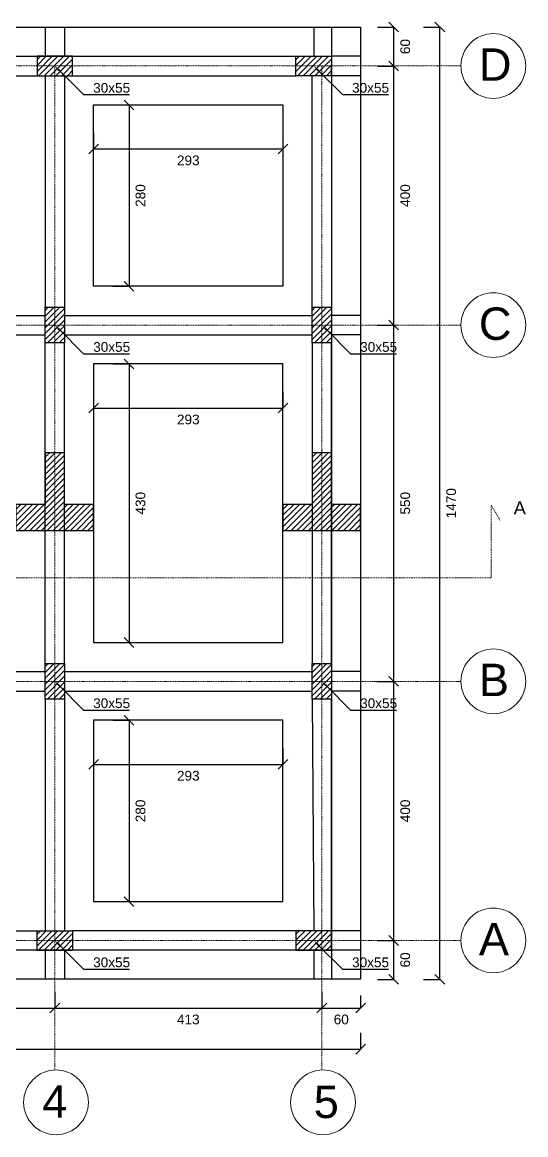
# Model space of a CAD drawing. Header units: millimetres. Extents: x -455371 to 117772, y -78417 to 116564.
# Drawn here: x -90260 to -82481, y 43073 to 60247 of the extents above; entities that cross this region are included whole.
import ezdxf
from ezdxf import colors
from ezdxf.entities.mleader import LeaderData, LeaderLine
from ezdxf.math import Vec2, Vec3

# ---------------------------------------------------------------- set-up
doc = ezdxf.new("R2010")
doc.units = ezdxf.units.MM
doc.linetypes.add('TRATTOPUNTO', pattern=[25.4, 12.7, -6.35, 0, -6.35])
doc.layers.get('0').update_dxf_attribs({"color": 255})
for name, color, linetype, lineweight in [('Cls', 7, 'Continuous', 25), ('fili fissi', 210, 'Continuous', 18), ('fili fissi tratteggiati', 210, 'TRATTOPUNTO', 18), ('quote', 5, 'Continuous', 15), ('Scritte', 7, 'Continuous', 15)]:
    doc.layers.add(name, color=color, linetype=linetype, lineweight=lineweight)
doc.layers.add('RETINI', color=253, linetype='Continuous')
doc.styles.get("Standard").update_dxf_attribs({"font": 'arial.ttf'})
doc.dimstyles.new('scala1 a 100', dxfattribs={"dimtxt": 150, "dimasz": 150, "dimexe": 0.18, "dimexo": 250, "dimgap": 100, "dimtad": 2, "dimdec": 0, "dimlfac": 0.1, "dimzin": 0, "dimdsep": 46, "dimtxsty": 'Standard', "dimblk": 'OBLIQUE', "dimcen": -100, "dimadec": 0, "dimazin": 0, "dimtfac": 1, "dimtdec": 0, "dimtofl": 0, "dimtmove": 0, "dimatfit": 3, "dimfxl": 250, "dimfxlon": 1, "dimtolj": 1, "dimtzin": 0, "dimarcsym": 0})

# ---------------------------------------------------------------- blocks, each defined once
blk = doc.blocks.new('_Oblique')
at = {"color": 0, "linetype": 'ByBlock', "lineweight": -2}
blk.add_line((-0.5, -0.5), (0.5, 0.5), dxfattribs=at)
blk = doc.blocks.new('*D21')
at = {"layer": 'Defpoints', "color": 0, "transparency": 16777216}
for p in [(-95257, 46072), (-89757, 46072), (-89757, 45029)]:
    blk.add_point(p, dxfattribs=at)
at = {"layer": 'quote', "color": 0, "lineweight": -2, "transparency": 16777216}
for p, q in [((-95257, 45279), (-95257, 45029)), ((-89757, 45279), (-89757, 45029)), ((-95257, 45029), (-89757, 45029))]:
    blk.add_line(p, q, dxfattribs=at)
at = {"layer": 'quote', "color": 0, "lineweight": -2, "transparency": 16777216, "xscale": 150, "yscale": 150, "zscale": 150, "rotation": 180}
blk.add_blockref('_Oblique', (-95257, 45029), dxfattribs=at)
at = {"layer": 'quote', "color": 0, "lineweight": -2, "transparency": 16777216, "xscale": 150, "yscale": 150, "zscale": 150}
blk.add_blockref('_Oblique', (-89757, 45029), dxfattribs=at)
at = {"layer": 'quote', "color": 0, "transparency": 16777216, "insert": (-92507, 44853), "char_height": 150, "attachment_point": 5}
blk.add_mtext('\\A1;550', dxfattribs=at)
blk = doc.blocks.new('*D22')
at = {"layer": 'Defpoints', "color": 0, "transparency": 16777216}
for p in [(-89757, 46072), (-85632, 46072), (-85632, 45029)]:
    blk.add_point(p, dxfattribs=at)
at = {"layer": 'quote', "color": 0, "lineweight": -2, "transparency": 16777216}
for p, q in [((-89757, 45279), (-89757, 45029)), ((-85632, 45279), (-85632, 45029)), ((-89757, 45029), (-85632, 45029))]:
    blk.add_line(p, q, dxfattribs=at)
at = {"layer": 'quote', "color": 0, "lineweight": -2, "transparency": 16777216, "xscale": 150, "yscale": 150, "zscale": 150, "rotation": 180}
blk.add_blockref('_Oblique', (-89757, 45029), dxfattribs=at)
at = {"layer": 'quote', "color": 0, "lineweight": -2, "transparency": 16777216, "xscale": 150, "yscale": 150, "zscale": 150}
blk.add_blockref('_Oblique', (-85632, 45029), dxfattribs=at)
at = {"layer": 'quote', "color": 0, "transparency": 16777216, "insert": (-87695, 44852), "char_height": 150, "attachment_point": 5}
blk.add_mtext('\\A1;413', dxfattribs=at)
blk = doc.blocks.new('*D23')
at = {"layer": 'Defpoints', "color": 0, "transparency": 16777216}
for p in [(-85632, 50072), (-84520, 50072), (-85632, 46072)]:
    blk.add_point(p, dxfattribs=at)
at = {"layer": 'quote', "color": 0, "lineweight": -2, "transparency": 16777216}
for p, q in [((-84770, 50072), (-84520, 50072)), ((-84520, 46072), (-84520, 50072)), ((-84770, 46072), (-84520, 46072))]:
    blk.add_line(p, q, dxfattribs=at)
at = {"layer": 'quote', "color": 0, "lineweight": -2, "transparency": 16777216, "xscale": 150, "yscale": 150, "zscale": 150}
for p, rotation in [((-84520, 50072), 90), ((-84520, 46072), 270)]:
    blk.add_blockref('_Oblique', p, dxfattribs=dict(at, rotation=rotation))
at = {"layer": 'quote', "color": 0, "transparency": 16777216, "insert": (-84343, 48072), "char_height": 150, "attachment_point": 5, "rotation": 90}
blk.add_mtext('\\A1;400', dxfattribs=at)
blk = doc.blocks.new('*D24')
at = {"layer": 'Defpoints', "color": 0, "transparency": 16777216}
for p in [(-85632, 55572), (-84520, 55572), (-85632, 50072)]:
    blk.add_point(p, dxfattribs=at)
at = {"layer": 'quote', "color": 0, "lineweight": -2, "transparency": 16777216}
for p, q in [((-84770, 55572), (-84520, 55572)), ((-84520, 50072), (-84520, 55572)), ((-84770, 50072), (-84520, 50072))]:
    blk.add_line(p, q, dxfattribs=at)
at = {"layer": 'quote', "color": 0, "lineweight": -2, "transparency": 16777216, "xscale": 150, "yscale": 150, "zscale": 150}
for p, rotation in [((-84520, 55572), 90), ((-84520, 50072), 270)]:
    blk.add_blockref('_Oblique', p, dxfattribs=dict(at, rotation=rotation))
at = {"layer": 'quote', "color": 0, "transparency": 16777216, "insert": (-84343, 52822), "char_height": 150, "attachment_point": 5, "rotation": 90}
blk.add_mtext('\\A1;550', dxfattribs=at)
blk = doc.blocks.new('*D25')
at = {"layer": 'Defpoints', "color": 0, "transparency": 16777216}
for p in [(-85632, 59572), (-84520, 59572), (-85632, 55572)]:
    blk.add_point(p, dxfattribs=at)
at = {"layer": 'quote', "color": 0, "lineweight": -2, "transparency": 16777216}
for p, q in [((-84770, 59572), (-84520, 59572)), ((-84520, 55572), (-84520, 59572)), ((-84770, 55572), (-84520, 55572))]:
    blk.add_line(p, q, dxfattribs=at)
at = {"layer": 'quote', "color": 0, "lineweight": -2, "transparency": 16777216, "xscale": 150, "yscale": 150, "zscale": 150}
for p, rotation in [((-84520, 59572), 90), ((-84520, 55572), 270)]:
    blk.add_blockref('_Oblique', p, dxfattribs=dict(at, rotation=rotation))
at = {"layer": 'quote', "color": 0, "transparency": 16777216, "insert": (-84343, 57572), "char_height": 150, "attachment_point": 5, "rotation": 90}
blk.add_mtext('\\A1;400', dxfattribs=at)
blk = doc.blocks.new('*D26')
at = {"layer": 'Defpoints', "color": 0, "transparency": 16777216}
for p in [(-85032, 60172), (-84520, 60172), (-85632, 59572)]:
    blk.add_point(p, dxfattribs=at)
at = {"layer": 'quote', "color": 0, "lineweight": -2, "transparency": 16777216}
for p, q in [((-84770, 60172), (-84520, 60172)), ((-84520, 59572), (-84520, 60172)), ((-84770, 59572), (-84520, 59572))]:
    blk.add_line(p, q, dxfattribs=at)
at = {"layer": 'quote', "color": 0, "lineweight": -2, "transparency": 16777216, "xscale": 150, "yscale": 150, "zscale": 150}
for p, rotation in [((-84520, 60172), 90), ((-84520, 59572), 270)]:
    blk.add_blockref('_Oblique', p, dxfattribs=dict(at, rotation=rotation))
at = {"layer": 'quote', "color": 0, "transparency": 16777216, "insert": (-84343, 59872), "char_height": 150, "attachment_point": 5, "rotation": 90}
blk.add_mtext('\\A1;60', dxfattribs=at)
blk = doc.blocks.new('*D27')
at = {"layer": 'Defpoints', "color": 0, "transparency": 16777216}
for p in [(-85032, 46072), (-84520, 46072), (-85032, 45472)]:
    blk.add_point(p, dxfattribs=at)
at = {"layer": 'quote', "color": 0, "lineweight": -2, "transparency": 16777216}
for p, q in [((-84770, 46072), (-84519, 46072)), ((-84520, 45472), (-84520, 46072)), ((-84770, 45472), (-84519, 45472))]:
    blk.add_line(p, q, dxfattribs=at)
at = {"layer": 'quote', "color": 0, "lineweight": -2, "transparency": 16777216, "xscale": 150, "yscale": 150, "zscale": 150}
for p, rotation in [((-84520, 46072), 90), ((-84520, 45472), 270)]:
    blk.add_blockref('_Oblique', p, dxfattribs=dict(at, rotation=rotation))
at = {"layer": 'quote', "color": 0, "transparency": 16777216, "insert": (-84343, 45772), "char_height": 150, "attachment_point": 5, "rotation": 90}
blk.add_mtext('\\A1;60', dxfattribs=at)
blk = doc.blocks.new('*D28')
at = {"layer": 'Defpoints', "color": 0, "transparency": 16777216}
for p in [(-85032, 45472), (-85632, 45029), (-85032, 45029)]:
    blk.add_point(p, dxfattribs=at)
at = {"layer": 'quote', "color": 0, "lineweight": -2, "transparency": 16777216}
for p, q in [((-85032, 45222), (-85032, 45028)), ((-85632, 45029), (-85632, 45028)), ((-85632, 45029), (-85032, 45029))]:
    blk.add_line(p, q, dxfattribs=at)
at = {"layer": 'quote', "color": 0, "lineweight": -2, "transparency": 16777216, "xscale": 150, "yscale": 150, "zscale": 150, "rotation": 180}
blk.add_blockref('_Oblique', (-85632, 45029), dxfattribs=at)
at = {"layer": 'quote', "color": 0, "lineweight": -2, "transparency": 16777216, "xscale": 150, "yscale": 150, "zscale": 150}
blk.add_blockref('_Oblique', (-85032, 45029), dxfattribs=at)
at = {"layer": 'quote', "color": 0, "transparency": 16777216, "insert": (-85332, 44852), "char_height": 150, "attachment_point": 5}
blk.add_mtext('\\A1;60', dxfattribs=at)
blk = doc.blocks.new('*D30')
at = {"layer": 'Defpoints', "color": 0, "transparency": 16777216}
for p in [(-103982, 45472), (-85032, 45472), (-85032, 44394)]:
    blk.add_point(p, dxfattribs=at)
at = {"layer": 'quote', "color": 0, "lineweight": -2, "transparency": 16777216}
for p, q in [((-103982, 44644), (-103982, 44393)), ((-85032, 44644), (-85032, 44393)), ((-103982, 44394), (-85032, 44394))]:
    blk.add_line(p, q, dxfattribs=at)
at = {"layer": 'quote', "color": 0, "lineweight": -2, "transparency": 16777216, "xscale": 150, "yscale": 150, "zscale": 150, "rotation": 180}
blk.add_blockref('_Oblique', (-103982, 44394), dxfattribs=at)
at = {"layer": 'quote', "color": 0, "lineweight": -2, "transparency": 16777216, "xscale": 150, "yscale": 150, "zscale": 150}
blk.add_blockref('_Oblique', (-85032, 44394), dxfattribs=at)
at = {"layer": 'quote', "color": 0, "transparency": 16777216, "insert": (-94507, 44217), "char_height": 150, "attachment_point": 5}
blk.add_mtext('\\A1;1895', dxfattribs=at)
blk = doc.blocks.new('*D31')
at = {"layer": 'Defpoints', "color": 0, "transparency": 16777216}
for p in [(-85032, 60172), (-83809, 60172), (-85032, 45472)]:
    blk.add_point(p, dxfattribs=at)
at = {"layer": 'quote', "color": 0, "lineweight": -2, "transparency": 16777216}
for p, q in [((-84059, 60172), (-83809, 60172)), ((-83809, 45472), (-83809, 60172)), ((-84059, 45472), (-83809, 45472))]:
    blk.add_line(p, q, dxfattribs=at)
at = {"layer": 'quote', "color": 0, "lineweight": -2, "transparency": 16777216, "xscale": 150, "yscale": 150, "zscale": 150}
for p, rotation in [((-83809, 60172), 90), ((-83809, 45472), 270)]:
    blk.add_blockref('_Oblique', p, dxfattribs=dict(at, rotation=rotation))
at = {"layer": 'quote', "color": 0, "transparency": 16777216, "insert": (-83633, 52822), "char_height": 150, "attachment_point": 5, "rotation": 90}
blk.add_mtext('\\A1;1470', dxfattribs=at)
blk = doc.blocks.new('*D37')
at = {"layer": 'Defpoints', "color": 0, "transparency": 16777216}
for p in [(-89157, 58972), (-89157, 56172), (-88609, 56172)]:
    blk.add_point(p, dxfattribs=at)
at = {"layer": 'quote', "color": 0, "lineweight": -2, "transparency": 16777216}
for p, q in [((-88859, 58972), (-88609, 58972)), ((-88609, 58972), (-88609, 56172)), ((-88859, 56172), (-88609, 56172))]:
    blk.add_line(p, q, dxfattribs=at)
at = {"layer": 'quote', "color": 0, "lineweight": -2, "transparency": 16777216, "xscale": 150, "yscale": 150, "zscale": 150}
for p, rotation in [((-88609, 58972), 90), ((-88609, 56172), 270)]:
    blk.add_blockref('_Oblique', p, dxfattribs=dict(at, rotation=rotation))
at = {"layer": 'quote', "color": 0, "transparency": 16777216, "insert": (-88433, 57572), "char_height": 150, "attachment_point": 5, "rotation": 90}
blk.add_mtext('\\A1;280', dxfattribs=at)
blk = doc.blocks.new('*D41')
at = {"layer": 'Defpoints', "color": 0, "transparency": 16777216}
for p in [(-89157, 54972), (-89157, 50672), (-88609, 50672)]:
    blk.add_point(p, dxfattribs=at)
at = {"layer": 'quote', "color": 0, "lineweight": -2, "transparency": 16777216}
for p, q in [((-88859, 54972), (-88609, 54972)), ((-88609, 54972), (-88609, 50672)), ((-88859, 50672), (-88609, 50672))]:
    blk.add_line(p, q, dxfattribs=at)
at = {"layer": 'quote', "color": 0, "lineweight": -2, "transparency": 16777216, "xscale": 150, "yscale": 150, "zscale": 150}
for p, rotation in [((-88609, 54972), 90), ((-88609, 50672), 270)]:
    blk.add_blockref('_Oblique', p, dxfattribs=dict(at, rotation=rotation))
at = {"layer": 'quote', "color": 0, "transparency": 16777216, "insert": (-88433, 52822), "char_height": 150, "attachment_point": 5, "rotation": 90}
blk.add_mtext('\\A1;430', dxfattribs=at)
blk = doc.blocks.new('*D45')
at = {"layer": 'Defpoints', "color": 0, "transparency": 16777216}
for p in [(-89157, 49472), (-89157, 46672), (-88609, 46672)]:
    blk.add_point(p, dxfattribs=at)
at = {"layer": 'quote', "color": 0, "lineweight": -2, "transparency": 16777216}
for p, q in [((-88859, 49472), (-88609, 49472)), ((-88609, 49472), (-88609, 46672)), ((-88859, 46672), (-88609, 46672))]:
    blk.add_line(p, q, dxfattribs=at)
at = {"layer": 'quote', "color": 0, "lineweight": -2, "transparency": 16777216, "xscale": 150, "yscale": 150, "zscale": 150}
for p, rotation in [((-88609, 49472), 90), ((-88609, 46672), 270)]:
    blk.add_blockref('_Oblique', p, dxfattribs=dict(at, rotation=rotation))
at = {"layer": 'quote', "color": 0, "transparency": 16777216, "insert": (-88433, 48072), "char_height": 150, "attachment_point": 5, "rotation": 90}
blk.add_mtext('\\A1;280', dxfattribs=at)
blk = doc.blocks.new('*D47')
at = {"layer": 'Defpoints', "color": 0, "transparency": 16777216}
for p in [(-89157, 58972), (-86232, 58972), (-86232, 58291)]:
    blk.add_point(p, dxfattribs=at)
at = {"layer": 'quote', "color": 0, "lineweight": -2, "transparency": 16777216}
for p, q in [((-89157, 58541), (-89157, 58290)), ((-86232, 58541), (-86232, 58290)), ((-89157, 58291), (-86232, 58291))]:
    blk.add_line(p, q, dxfattribs=at)
at = {"layer": 'quote', "color": 0, "lineweight": -2, "transparency": 16777216, "xscale": 150, "yscale": 150, "zscale": 150, "rotation": 180}
blk.add_blockref('_Oblique', (-89157, 58291), dxfattribs=at)
at = {"layer": 'quote', "color": 0, "lineweight": -2, "transparency": 16777216, "xscale": 150, "yscale": 150, "zscale": 150}
blk.add_blockref('_Oblique', (-86232, 58291), dxfattribs=at)
at = {"layer": 'quote', "color": 0, "transparency": 16777216, "insert": (-87695, 58114), "char_height": 150, "attachment_point": 5}
blk.add_mtext('\\A1;293', dxfattribs=at)
blk = doc.blocks.new('*D51')
at = {"layer": 'Defpoints', "color": 0, "transparency": 16777216}
for p in [(-89157, 54972), (-86232, 54972), (-86232, 54291)]:
    blk.add_point(p, dxfattribs=at)
at = {"layer": 'quote', "color": 0, "lineweight": -2, "transparency": 16777216}
for p, q in [((-89157, 54541), (-89157, 54290)), ((-86232, 54541), (-86232, 54290)), ((-89157, 54291), (-86232, 54291))]:
    blk.add_line(p, q, dxfattribs=at)
at = {"layer": 'quote', "color": 0, "lineweight": -2, "transparency": 16777216, "xscale": 150, "yscale": 150, "zscale": 150, "rotation": 180}
blk.add_blockref('_Oblique', (-89157, 54291), dxfattribs=at)
at = {"layer": 'quote', "color": 0, "lineweight": -2, "transparency": 16777216, "xscale": 150, "yscale": 150, "zscale": 150}
blk.add_blockref('_Oblique', (-86232, 54291), dxfattribs=at)
at = {"layer": 'quote', "color": 0, "transparency": 16777216, "insert": (-87695, 54114), "char_height": 150, "attachment_point": 5}
blk.add_mtext('\\A1;293', dxfattribs=at)
blk = doc.blocks.new('*D55')
at = {"layer": 'Defpoints', "color": 0, "transparency": 16777216}
for p in [(-89157, 49472), (-86232, 49472), (-86232, 48791)]:
    blk.add_point(p, dxfattribs=at)
at = {"layer": 'quote', "color": 0, "lineweight": -2, "transparency": 16777216}
for p, q in [((-89157, 49041), (-89157, 48790)), ((-86232, 49041), (-86232, 48790)), ((-89157, 48791), (-86232, 48791))]:
    blk.add_line(p, q, dxfattribs=at)
at = {"layer": 'quote', "color": 0, "lineweight": -2, "transparency": 16777216, "xscale": 150, "yscale": 150, "zscale": 150, "rotation": 180}
blk.add_blockref('_Oblique', (-89157, 48791), dxfattribs=at)
at = {"layer": 'quote', "color": 0, "lineweight": -2, "transparency": 16777216, "xscale": 150, "yscale": 150, "zscale": 150}
blk.add_blockref('_Oblique', (-86232, 48791), dxfattribs=at)
at = {"layer": 'quote', "color": 0, "transparency": 16777216, "insert": (-87695, 48614), "char_height": 150, "attachment_point": 5}
blk.add_mtext('\\A1;293', dxfattribs=at)

msp = doc.modelspace()

# ---------------------------------------------------------------- hatches: boundary and pattern name
at = {"layer": 'RETINI'}
h = msp.add_hatch(dxfattribs=at)
h.set_pattern_fill('ANSI31', color=256, scale=20)
h.set_pattern_definition([(45, (13500, 13500), (-44.90128, 44.90128), [])])
h.paths.add_polyline_path([(-89882.1, 59722.5), (-90032.1, 59722.5), (-90032.1, 59422.5), (-89882.1, 59422.5)])
h.paths.add_polyline_path([(-89482.1, 59722.5), (-89882.1, 59722.5), (-89882.1, 59422.5), (-89482.1, 59422.5)])
h = msp.add_hatch(dxfattribs=at)
h.set_pattern_fill('ANSI31', color=256, scale=20)
h.set_pattern_definition([(45, (17500, 13500), (-44.90128, 44.90128), [])])
h.paths.add_polyline_path([(-85882.1, 59722.5), (-86032.1, 59722.5), (-86032.1, 59422.5), (-85882.1, 59422.5)])
h.paths.add_polyline_path([(-85482.1, 59722.5), (-85882.1, 59722.5), (-85882.1, 59422.5), (-85482.1, 59422.5)])
h = msp.add_hatch(dxfattribs=at)
h.set_pattern_fill('ANSI31', color=256, scale=20)
h.set_pattern_definition([(45, (13625, 5500), (-44.90128, 44.90128), [])])
h.paths.add_polyline_path([(-89607.1, 55572.5), (-89757.1, 55572.5), (-89757.1, 55297.5), (-89607.1, 55297.5)])
h.paths.add_polyline_path([(-89757.1, 55572.5), (-89757.1, 55847.5), (-89907.1, 55847.5), (-89907.1, 55297.5), (-89757.1, 55297.5)])
h.paths.add_polyline_path([(-89607.1, 55847.5), (-89757.1, 55847.5), (-89757.1, 55572.5), (-89607.1, 55572.5)])
h = msp.add_hatch(dxfattribs=at)
h.set_pattern_fill('ANSI31', color=256, scale=20)
h.set_pattern_definition([(45, (17750, 5500), (-44.90128, 44.90128), [])])
h.paths.add_polyline_path([(-85482.1, 55572.5), (-85632.1, 55572.5), (-85632.1, 55297.5), (-85482.1, 55297.5)])
h.paths.add_polyline_path([(-85632.1, 55572.5), (-85632.1, 55847.5), (-85782.1, 55847.5), (-85782.1, 55297.5), (-85632.1, 55297.5)])
h.paths.add_polyline_path([(-85482.1, 55847.5), (-85632.1, 55847.5), (-85632.1, 55572.5), (-85482.1, 55572.5)])
h = msp.add_hatch(dxfattribs=at)
h.set_pattern_fill('ANSI31', color=256, scale=20)
h.set_pattern_definition([(45, (16316.36, 7e-11), (-44.90128, 44.90128), [])])
h.paths.add_polyline_path([(-89907.1, 52801.4), (-90357.1, 52801.4), (-90357.1, 52401.4), (-89157.1, 52401.4), (-89157.1, 52801.4), (-89607.1, 52801.4), (-89607.1, 53601.4), (-89907.1, 53601.4)])
h = msp.add_hatch(dxfattribs=at)
h.set_pattern_fill('ANSI31', color=256, scale=20)
h.set_pattern_definition([(45, (20441.36, 0), (-44.90128, 44.90128), [])])
h.paths.add_polyline_path([(-85782.1, 52801.4), (-86232.1, 52801.4), (-86232.1, 52401.4), (-85032.1, 52401.4), (-85032.1, 52801.4), (-85482.1, 52801.4), (-85482.1, 53601.4), (-85782.1, 53601.4)])
h = msp.add_hatch(dxfattribs=at)
h.set_pattern_fill('ANSI31', color=256, scale=20)
h.set_pattern_definition([(45, (13625, 0), (-44.90128, 44.90128), [])])
h.paths.add_polyline_path([(-89607.1, 50072.5), (-89757.1, 50072.5), (-89757.1, 49797.5), (-89607.1, 49797.5)])
h.paths.add_polyline_path([(-89757.1, 50072.5), (-89757.1, 50347.5), (-89907.1, 50347.5), (-89907.1, 49797.5), (-89757.1, 49797.5)])
h.paths.add_polyline_path([(-89607.1, 50347.5), (-89757.1, 50347.5), (-89757.1, 50072.5), (-89607.1, 50072.5)])
h = msp.add_hatch(dxfattribs=at)
h.set_pattern_fill('ANSI31', color=256, scale=20)
h.set_pattern_definition([(45, (17750, 0), (-44.90128, 44.90128), [])])
h.paths.add_polyline_path([(-85482.1, 50072.5), (-85632.1, 50072.5), (-85632.1, 49797.5), (-85482.1, 49797.5)])
h.paths.add_polyline_path([(-85632.1, 50072.5), (-85632.1, 50347.5), (-85782.1, 50347.5), (-85782.1, 49797.5), (-85632.1, 49797.5)])
h.paths.add_polyline_path([(-85482.1, 50347.5), (-85632.1, 50347.5), (-85632.1, 50072.5), (-85482.1, 50072.5)])
h = msp.add_hatch(dxfattribs=at)
h.set_pattern_fill('ANSI31', color=256, scale=20)
h.set_pattern_definition([(45, (13500, 0), (-44.90128, 44.90128), [])])
h.paths.add_polyline_path([(-89882.1, 46222.5), (-90032.1, 46222.5), (-90032.1, 45922.5), (-89882.1, 45922.5)])
h.paths.add_polyline_path([(-89482.1, 46222.5), (-89882.1, 46222.5), (-89882.1, 45922.5), (-89482.1, 45922.5)])
h = msp.add_hatch(dxfattribs=at)
h.set_pattern_fill('ANSI31', color=256, scale=20)
h.set_pattern_definition([(45, (17500, 0), (-44.90128, 44.90128), [])])
h.paths.add_polyline_path([(-85882.1, 46222.5), (-86032.1, 46222.5), (-86032.1, 45922.5), (-85882.1, 45922.5)])
h.paths.add_polyline_path([(-85482.1, 46222.5), (-85882.1, 46222.5), (-85882.1, 45922.5), (-85482.1, 45922.5)])

# ---------------------------------------------------------------- linework, layer by layer
at = {"layer": 'Cls'}
for points in [[(-103982.1, 60172.5), (-85032.1, 60172.5), (-85032.1, 45472.5), (-103982.1, 45472.5)], [(-103532.1, 59722.5), (-85482.1, 59722.5), (-85482.1, 45922.5), (-103532.1, 45922.5)], [(-89482.1, 59422.5), (-89482.1, 59722.5), (-90032.1, 59722.5), (-90032.1, 59422.5)], [(-89157.1, 58972.5), (-86232.1, 58972.5), (-86232.1, 56172.5), (-89157.1, 56172.5)], [(-89157.1, 50672.5), (-86232.1, 50672.5), (-86232.1, 54972.5), (-89157.1, 54972.5)], [(-89157.1, 46672.5), (-86232.1, 46672.5), (-86232.1, 49472.5), (-89157.1, 49472.5)], [(-89482.1, 46222.5), (-89482.1, 45922.5), (-90032.1, 45922.5), (-90032.1, 46222.5)]]:
    msp.add_lwpolyline(points, close=True, dxfattribs=at)
for points in [[(-89907.1, 60172.5), (-89907.1, 59722.5)], [(-89607.1, 60172.5), (-89607.1, 59722.5)], [(-85755, 60172.5), (-85755, 59722.5)], [(-85482.1, 60172.5), (-85482.1, 59722.5)], [(-94982.1, 59722.5), (-90032.1, 59722.5)], [(-90032.1, 59722.5), (-89482.1, 59722.5)], [(-89482.1, 59722.5), (-86032.1, 59722.5)], [(-86032.1, 59722.5), (-85482.1, 59722.5)], [(-85482.1, 59422.5), (-86032.1, 59422.5), (-86032.1, 59722.5), (-85482.1, 59722.5), (-85482.1, 59422.5), (-85482.1, 59572.5)], [(-85032.1, 59722.5), (-85482.1, 59722.5)], [(-94982.1, 59422.5), (-90032.1, 59422.5)], [(-89907.1, 59422.5), (-89907.1, 55847.5)], [(-89607.1, 59422.5), (-89607.1, 55847.5)], [(-89482.1, 59422.5), (-86032.1, 59422.5)], [(-85782.1, 55847.5), (-85782.1, 59422.5)], [(-85482.1, 59422.5), (-85482.1, 55847.5)], [(-85032.1, 59422.5), (-85482.1, 59422.5)], [(-89907.1, 55297.5), (-89907.1, 55847.5), (-89607.1, 55847.5), (-89607.1, 55297.5), (-89907.1, 55297.5)], [(-85782.1, 55297.5), (-85782.1, 55847.5), (-85482.1, 55847.5), (-85482.1, 55297.5), (-85782.1, 55297.5)], [(-95107.1, 55722.5), (-89907.1, 55722.5)], [(-89607.1, 55722.5), (-85782.1, 55722.5)], [(-85032.1, 55722.5), (-85482.1, 55722.5)], [(-95107.1, 55422.5), (-89907.1, 55422.5)], [(-89607.1, 55422.5), (-85782.1, 55422.5)], [(-85032.1, 55422.5), (-85482.1, 55422.5)], [(-89907.1, 50347.5), (-89907.1, 55297.5)], [(-89607.1, 50347.5), (-89607.1, 55297.5)], [(-85782.1, 55297.5), (-85782.1, 50347.5)], [(-85482.1, 50347.5), (-85482.1, 55297.5)], [(-90357.1, 52401.4), (-89157.1, 52401.4), (-89157.1, 52801.4), (-89607.1, 52801.4), (-89607.1, 53601.4), (-89907.1, 53601.4), (-89907.1, 52801.4), (-90357.1, 52801.4), (-90357.1, 52401.4)], [(-86232.1, 52401.4), (-85032.1, 52401.4), (-85032.1, 52801.4), (-85482.1, 52801.4), (-85482.1, 53601.4), (-85782.1, 53601.4), (-85782.1, 52801.4), (-86232.1, 52801.4), (-86232.1, 52401.4)], [(-89907.1, 49797.5), (-89907.1, 50347.5), (-89607.1, 50347.5), (-89607.1, 49797.5), (-89907.1, 49797.5)], [(-85782.1, 49797.5), (-85782.1, 50347.5), (-85482.1, 50347.5), (-85482.1, 49797.5), (-85782.1, 49797.5)], [(-95107.1, 50222.5), (-89907.1, 50222.5)], [(-89607.1, 50222.5), (-85782.1, 50222.5)], [(-85032.1, 50222.5), (-85482.1, 50222.5)], [(-95107.1, 49922.5), (-89907.1, 49922.5)], [(-89607.1, 49922.5), (-85782.1, 49922.5)], [(-85032.1, 49922.5), (-85482.1, 49922.5)], [(-89907.1, 49797.5), (-89907.1, 46222.5)], [(-89607.1, 49797.5), (-89607.1, 46222.5)], [(-85782.1, 49797.5), (-85757.1, 46222.5)], [(-85482.1, 46222.5), (-85482.1, 49797.5)], [(-94982.1, 46222.5), (-90032.1, 46222.5)], [(-86032.1, 46222.5), (-89482.1, 46222.5)], [(-85482.1, 46222.5), (-86032.1, 46222.5), (-86032.1, 45922.5), (-85482.1, 45922.5), (-85482.1, 46222.5), (-85482.1, 46072.5)], [(-85032.1, 46222.5), (-85482.1, 46222.5)], [(-90032.1, 45922.5), (-94982.1, 45922.5)], [(-90032.1, 45922.5), (-89482.1, 45922.5)], [(-89907.1, 45922.5), (-89907.1, 45472.5)], [(-89607.1, 45922.5), (-89607.1, 45472.5)], [(-86032.1, 45922.5), (-89482.1, 45922.5)], [(-86032.1, 45922.5), (-85482.1, 45922.5)], [(-85755, 45922.5), (-85755, 45472.5)], [(-85482.1, 45922.5), (-85482.1, 45472.5)], [(-85032.1, 45922.5), (-85482.1, 45922.5)]]:
    msp.add_lwpolyline(points, dxfattribs=at)
at = {"layer": 'fili fissi'}
for centre in [(-82982.1, 59572.5), (-82982.1, 55572.5), (-82982.1, 50072.5), (-82982.1, 46072.5), (-89738.6, 43572.8), (-85613.6, 43572.8)]:
    msp.add_circle(centre, 500, dxfattribs=at)
at = {"layer": 'fili fissi tratteggiati', "ltscale": 0.25}
for p, q in [((-103357.1, 59572.5), (-83482.1, 59572.5)), ((-103357.1, 55572.5), (-83482.1, 55572.5)), ((-83482.1, 50072.5), (-103507.1, 50072.5))]:
    msp.add_line(p, q, dxfattribs=at)
at = {"layer": 'fili fissi tratteggiati'}
for p, q in [((-83015.1, 51673), (-83015.1, 52792.2)), ((-83015.1, 52792.2), (-82875.6, 52554.3)), ((-104836.4, 51673), (-83015.1, 51673))]:
    msp.add_line(p, q, dxfattribs=at)
at = {"layer": 'fili fissi tratteggiati', "ltscale": 0.25}
for points in [[(-89757.1, 59572.5), (-89757.1, 44072.5)], [(-85632.1, 44072.5), (-85632.1, 59572.5)], [(-103382.1, 46072.5), (-83482.1, 46072.5)]]:
    msp.add_lwpolyline(points, dxfattribs=at)

# ---------------------------------------------------------------- texts
at = {"layer": 'Scritte', "attachment_point": 1}
for s, width, gutter_width, heights, insert, char_height in [('D', 937.472, 12.5, [0], (-83206, 59844), 500), ('C', 937.472, 12.5, [0], (-83206, 55844), 500), ('\\pxqc;A', 437.901, 0, [313.3], (-82792.8, 52850.7), 200), ('B', 937.472, 12.5, [0], (-83206, 50344), 500), ('A', 937.472, 12.5, [0], (-83206, 46344), 500), ('4', 937.472, 12.5, [0], (-89951.8, 43836.5), 500), ('5', 937.472, 12.5, [0], (-85757, 43830.2), 500)]:
    msp.add_mtext_dynamic_manual_height_columns(s, width=width, gutter_width=gutter_width, heights=heights, dxfattribs=dict(at, insert=insert, char_height=char_height))

# ---------------------------------------------------------------- dimensions: what is measured, and where the dimension line sits
at = {"layer": 'quote'}
for base, p1, p2, picture, middle in [((-84519.7, 60172.5), (-85632.1, 59572.5), (-85032.1, 60172.5), '*D26', (-84343.1, 59872.5)), ((-84519.7, 59572.5), (-85632.1, 55572.5), (-85632.1, 59572.5), '*D25', (-84343.1, 57572.5)), ((-84519.7, 55572.5), (-85632.1, 50072.5), (-85632.1, 55572.5), '*D24', (-84343.1, 52822.5))]:
    dim = msp.add_linear_dim(base=base, p1=p1, p2=p2, angle=90, dimstyle='scala1 a 100', override={"dimtmove": 1}, dxfattribs=at)
    dim.commit()
    dim.dimension.update_dxf_attribs({"geometry": picture, "text_midpoint": middle})
for base, p1, p2, picture, middle in [((-83809.4, 60172.5), (-85032.1, 45472.5), (-85032.1, 60172.5), '*D31', (-83632.8, 52822.5)), ((-88609.4, 56172.5), (-89157.1, 58972.5), (-89157.1, 56172.5), '*D37', (-88432.9, 57572.5)), ((-88609.4, 50672.5), (-89157.1, 54972.5), (-89157.1, 50672.5), '*D41', (-88432.8, 52822.5)), ((-84519.7, 50072.5), (-85632.1, 46072.5), (-85632.1, 50072.5), '*D23', (-84343.1, 48072.5)), ((-88609.4, 46672.5), (-89157.1, 49472.5), (-89157.1, 46672.5), '*D45', (-88432.9, 48072.5)), ((-84519.5, 46072.5), (-85032.1, 45472.5), (-85032.1, 46072.5), '*D27', (-84342.9, 45772.5))]:
    dim = msp.add_linear_dim(base=base, p1=p1, p2=p2, angle=90, dimstyle='scala1 a 100', dxfattribs=at)
    dim.commit()
    dim.dimension.update_dxf_attribs({"geometry": picture, "text_midpoint": middle})
for base, p1, p2, picture, middle in [((-86232.1309614, 58290.5911032), (-89157.1309614, 58972.4773951), (-86232.1309614, 58972.4773951), '*D47', (-87694.6309614, 58113.9539954)), ((-86232.1309614, 54290.5911032), (-89157.1309614, 54972.4773951), (-86232.1309614, 54972.4773951), '*D51', (-87694.6309614, 54113.9539954)), ((-86232.1309614, 48790.5911032), (-89157.1309614, 49472.4773951), (-86232.1309614, 49472.4773951), '*D55', (-87694.6309614, 48613.9539954)), ((-85032.1, 44393.5), (-103982.1, 45472.5), (-85032.1, 45472.5), '*D30', (-94507.1, 44216.9)), ((-85032.1, 45028.6), (-85632.1, 45028.9), (-85032.1, 45472.5), '*D28', (-85332.1, 44852))]:
    dim = msp.add_linear_dim(base=base, p1=p1, p2=p2, dimstyle='scala1 a 100', dxfattribs=at)
    dim.commit()
    dim.dimension.update_dxf_attribs({"geometry": picture, "text_midpoint": middle})
for base, p1, p2, picture, middle in [((-89757.1, 45029.1), (-95257.1, 46072.5), (-89757.1, 46072.5), '*D21', (-92507.1, 44852.5)), ((-85632.1309614, 45029.1139236), (-89757.1309615, 46072.4773952), (-85632.1309614, 46072.4773951), '*D22', (-87694.6309614, 44852.4768159))]:
    dim = msp.add_linear_dim(base=base, p1=p1, p2=p2, dimstyle='scala1 a 100', override={"dimtmove": 1}, dxfattribs=at)
    dim.commit()
    dim.dimension.update_dxf_attribs({"geometry": picture, "text_midpoint": middle})

# ---------------------------------------------------------------- leaders
ml = msp.add_multileader_mtext('Standard', dxfattribs=at)
ml.set_content('30x55', color=256)
ml.set_leader_properties()
ml.build(insert=Vec2(0, 0))
ml.multileader.update_dxf_attribs({"text_left_attachment_type": 6, "text_right_attachment_type": 6, "dogleg_length": 100, "arrow_head_size": 100})
ctx = ml.context
ctx.base_point, ctx.char_height, ctx.arrow_head_size, ctx.landing_gap_size, ctx.plane_origin = Vec3(-89214.3, 59129.6), 150, 100, 50, Vec3(-89757.1, 59572.5)
ctx.left_attachment, ctx.right_attachment = 6, 6
notes = []
notes.append((ctx, [(0, (1, 1, 0), (-89314.3, 59129.6), (1, 0), 100, [(0, [(-89757.1, 59572.5), (-89314.3, 59129.6)], 0, [])])]))
ctx.mtext.insert, ctx.mtext.flow_direction = Vec3(-89164.3, 59309.6), 5
ml = msp.add_multileader_mtext('Standard', dxfattribs=at)
ml.set_content('30x55', color=256)
ml.set_leader_properties()
ml.build(insert=Vec2(0, 0))
ml.multileader.update_dxf_attribs({"text_left_attachment_type": 6, "text_right_attachment_type": 6, "dogleg_length": 100, "arrow_head_size": 100})
ctx = ml.context
ctx.base_point, ctx.char_height, ctx.arrow_head_size, ctx.landing_gap_size, ctx.plane_origin = Vec3(-85214.3, 59129.6), 150, 100, 50, Vec3(-85757.1, 59572.5)
ctx.left_attachment, ctx.right_attachment = 6, 6
notes.append((ctx, [(0, (1, 1, 0), (-85314.3, 59129.6), (1, 0), 100, [(0, [(-85757.1, 59572.5), (-85314.3, 59129.6)], 0, [])])]))
ctx.mtext.insert, ctx.mtext.flow_direction = Vec3(-85164.3, 59309.6), 5
ml = msp.add_multileader_mtext('Standard', dxfattribs=at)
ml.set_content('30x55', color=256)
ml.set_leader_properties()
ml.build(insert=Vec2(0, 0))
ml.multileader.update_dxf_attribs({"text_left_attachment_type": 6, "text_right_attachment_type": 6, "dogleg_length": 100, "arrow_head_size": 100})
ctx = ml.context
ctx.base_point, ctx.char_height, ctx.arrow_head_size, ctx.landing_gap_size, ctx.plane_origin = Vec3(-89214.3, 55129.6), 150, 100, 50, Vec3(-89757.1, 55572.5)
ctx.left_attachment, ctx.right_attachment = 6, 6
notes.append((ctx, [(0, (1, 1, 0), (-89314.3, 55129.6), (1, 0), 100, [(0, [(-89757.1, 55572.5), (-89314.3, 55129.6)], 0, [])])]))
ctx.mtext.insert, ctx.mtext.flow_direction = Vec3(-89164.3, 55309.6), 5
ml = msp.add_multileader_mtext('Standard', dxfattribs=at)
ml.set_content('30x55', color=256)
ml.set_leader_properties()
ml.build(insert=Vec2(0, 0))
ml.multileader.update_dxf_attribs({"text_left_attachment_type": 6, "text_right_attachment_type": 6, "dogleg_length": 100, "arrow_head_size": 100})
ctx = ml.context
ctx.base_point, ctx.char_height, ctx.arrow_head_size, ctx.landing_gap_size, ctx.plane_origin = Vec3(-85089.3, 55129.6), 150, 100, 50, Vec3(-85632.1, 55572.5)
ctx.left_attachment, ctx.right_attachment = 6, 6
notes.append((ctx, [(0, (1, 1, 0), (-85189.3, 55129.6), (1, 0), 100, [(0, [(-85632.1, 55572.5), (-85189.3, 55129.6)], 0, [])])]))
ctx.mtext.insert, ctx.mtext.flow_direction = Vec3(-85039.3, 55309.6), 5
ml = msp.add_multileader_mtext('Standard', dxfattribs=at)
ml.set_content('30x55', color=256)
ml.set_leader_properties()
ml.build(insert=Vec2(0, 0))
ml.multileader.update_dxf_attribs({"text_left_attachment_type": 6, "text_right_attachment_type": 6, "dogleg_length": 100, "arrow_head_size": 100})
ctx = ml.context
ctx.base_point, ctx.char_height, ctx.arrow_head_size, ctx.landing_gap_size, ctx.plane_origin = Vec3(-89214.3, 49629.6), 150, 100, 50, Vec3(-89757.1, 50072.5)
ctx.left_attachment, ctx.right_attachment = 6, 6
notes.append((ctx, [(0, (1, 1, 0), (-89314.3, 49629.6), (1, 0), 100, [(0, [(-89757.1, 50072.5), (-89314.3, 49629.6)], 0, [])])]))
ctx.mtext.insert, ctx.mtext.flow_direction = Vec3(-89164.3, 49809.6), 5
ml = msp.add_multileader_mtext('Standard', dxfattribs=at)
ml.set_content('30x55', color=256)
ml.set_leader_properties()
ml.build(insert=Vec2(0, 0))
ml.multileader.update_dxf_attribs({"text_left_attachment_type": 6, "text_right_attachment_type": 6, "dogleg_length": 100, "arrow_head_size": 100})
ctx = ml.context
ctx.base_point, ctx.char_height, ctx.arrow_head_size, ctx.landing_gap_size, ctx.plane_origin = Vec3(-85089.3, 49629.6), 150, 100, 50, Vec3(-85632.1, 50072.5)
ctx.left_attachment, ctx.right_attachment = 6, 6
notes.append((ctx, [(0, (1, 1, 0), (-85189.3, 49629.6), (1, 0), 100, [(0, [(-85632.1, 50072.5), (-85189.3, 49629.6)], 0, [])])]))
ctx.mtext.insert, ctx.mtext.flow_direction = Vec3(-85039.3, 49809.6), 5
ml = msp.add_multileader_mtext('Standard', dxfattribs=at)
ml.set_content('30x55', color=256)
ml.set_leader_properties()
ml.build(insert=Vec2(0, 0))
ml.multileader.update_dxf_attribs({"text_left_attachment_type": 6, "text_right_attachment_type": 6, "dogleg_length": 100, "arrow_head_size": 100})
ctx = ml.context
ctx.base_point, ctx.char_height, ctx.arrow_head_size, ctx.landing_gap_size, ctx.plane_origin = Vec3(-89214.3, 45629.6), 150, 100, 50, Vec3(-89757.1, 46072.5)
ctx.left_attachment, ctx.right_attachment = 6, 6
notes.append((ctx, [(0, (1, 1, 0), (-89314.3, 45629.6), (1, 0), 100, [(0, [(-89757.1, 46072.5), (-89314.3, 45629.6)], 0, [])])]))
ctx.mtext.insert, ctx.mtext.flow_direction = Vec3(-89164.3, 45809.6), 5
ml = msp.add_multileader_mtext('Standard', dxfattribs=at)
ml.set_content('30x55', color=256)
ml.set_leader_properties()
ml.build(insert=Vec2(0, 0))
ml.multileader.update_dxf_attribs({"text_left_attachment_type": 6, "text_right_attachment_type": 6, "dogleg_length": 100, "arrow_head_size": 100})
ctx = ml.context
ctx.base_point, ctx.char_height, ctx.arrow_head_size, ctx.landing_gap_size, ctx.plane_origin = Vec3(-85214.3, 45629.6), 150, 100, 50, Vec3(-85757.1, 46072.5)
ctx.left_attachment, ctx.right_attachment = 6, 6
notes.append((ctx, [(0, (1, 1, 0), (-85314.3, 45629.6), (1, 0), 100, [(0, [(-85757.1, 46072.5), (-85314.3, 45629.6)], 0, [])])]))
ctx.mtext.insert, ctx.mtext.flow_direction = Vec3(-85164.3, 45809.6), 5
for ctx, leaders in notes:
    for number, flags, end, landing, length, lines in leaders:
        leader = LeaderData()
        leader.index, (leader.has_last_leader_line, leader.has_dogleg_vector, leader.attachment_direction) = number, flags
        leader.last_leader_point, leader.dogleg_vector, leader.dogleg_length = Vec3(end), Vec3(landing), length
        for number, points, colour, breaks in lines:
            line = LeaderLine()
            line.index, line.vertices, line.color, line.breaks = number, Vec3.list(points), colors.encode_raw_color(colour), breaks
            leader.lines.append(line)
        ctx.leaders.append(leader)

doc.saveas('drawing.dxf')
